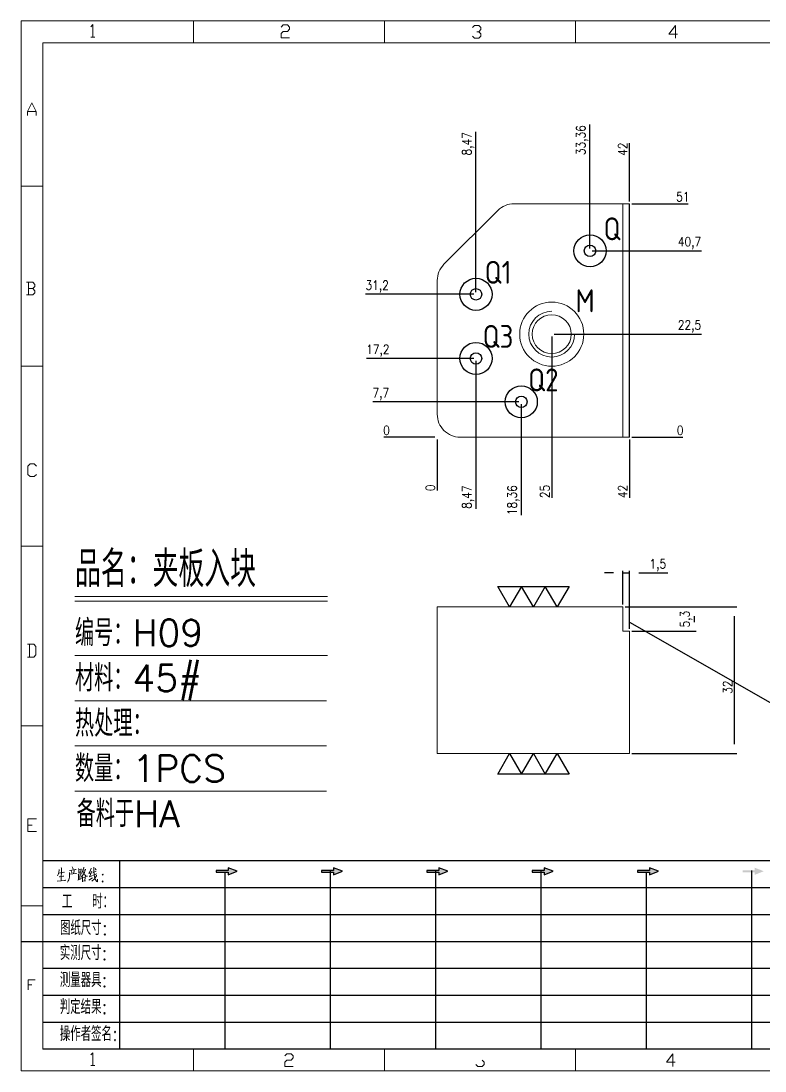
# Model space of a CAD drawing. Header units: millimetres. Extents: x 88508 to 142116, y -5268 to 20283.
# Drawn here: x 96826.5 to 96988.9, y 14638.7 to 14868 of the extents above; entities that cross this region are included whole.
import ezdxf
from ezdxf.enums import TextEntityAlignment as Align

# ---------------------------------------------------------------- set-up
doc = ezdxf.new("R2010")
doc.units = ezdxf.units.MM
doc.linetypes.add('DASHED', pattern=[0])
doc.linetypes.add('HIDDEN', pattern=[0])
for name, color, linetype in [('1', 1, 'Continuous'), ('DIM', 4, 'Continuous'), ('PH_P', 2, 'Continuous'), ('TEXT', 4, 'Continuous')]:
    doc.layers.add(name, color=color, linetype=linetype)
doc.styles.add('chinesef_fs', font='simplex.shx', dxfattribs={"bigfont": 'gbcbig.shx'})
doc.styles.add('gbenor', font='gbenor.shx', dxfattribs={"bigfont": 'gbcbig.shx'})
doc.styles.add('GBENOR_', font='gbenor.shx', dxfattribs={"bigfont": 'gbcbig'})
doc.styles.get("Standard").update_dxf_attribs({"font": 'txt.shx', "width": 0.85, "bigfont": 'ctxt.shx'})
doc.styles.add('TXT', font='txt.shx', dxfattribs={"width": 0.8, "bigfont": 'ctxt.shx'})
doc.dimstyles.new('T-2-WX', dxfattribs={"dimtxt": 2, "dimasz": 2, "dimexe": 0.5, "dimexo": 0.5, "dimgap": 0.5, "dimtad": 1, "dimtxsty": 'Standard', "dimblk": 'OPEN30', "dimcen": 0, "dimazin": 3, "dimtfac": 1, "dimtmove": 0, "dimatfit": 3, "dimldrblk": 'OPEN30', "dimlwd": -1, "dimlwe": -1})

# ---------------------------------------------------------------- blocks, each defined once
blk = doc.blocks.new('U40')
for points in [[(351.8, 337.7), (351.8, 333.2), (367, 339.3), (351.8, 345.3), (351.8, 340.8), (331.2, 340.8), (331.2, 337.7)], [(545.7, 339.3), (530.6, 345.3), (530.6, 340.8), (509.9, 340.8), (509.9, 337.7), (530.6, 337.7), (530.6, 333.2)], [(724.5, 339.3), (709.3, 345.3), (709.3, 340.8), (688.7, 340.8), (688.7, 337.7), (709.3, 337.7), (709.3, 333.2)], [(903.3, 339.3), (888.1, 345.3), (888.1, 340.8), (867.5, 340.8), (867.5, 337.7), (888.1, 337.7), (888.1, 333.2)], [(1082.1, 339.3), (1066.9, 345.3), (1066.9, 340.8), (1046.3, 340.8), (1046.3, 337.7), (1066.9, 337.7), (1066.9, 333.2)], [(1245.7, 337.7), (1245.7, 333.2), (1260.9, 339.3), (1245.7, 345.3), (1245.7, 340.8), (1225.1, 340.8), (1225.1, 337.7)]]:
    blk.add_hatch(color=3).paths.add_polyline_path(points)
at = {"color": 254, "lineweight": 18}
for p, q in [((0, 1783.5), (0, 0)), ((0, 1783.5), (2530.2, 1783.5)), ((941.1, 1783.5), (941.1, 1746.5)), ((37, 37), (37, 1746.5)), ((37, 1746.5), (2493.2, 1746.5)), ((0, 1502.7), (37, 1502.7)), ((0, 1197.2), (37, 1197.2)), ((0, 891.7), (37, 891.7)), ((0, 586.3), (37, 586.3)), ((0, 280.8), (37, 280.8)), ((37, 37), (2493.2, 37)), ((941.1, 0), (941.1, 37)), ((0, 0), (2530.2, 0))]:
    blk.add_line(p, q, dxfattribs=at)
at = {"color": 254, "linetype": 'Continuous', "lineweight": 18}
for p, q in [((293.1, 1783.5), (293.1, 1746.5)), ((617.1, 1783.5), (617.1, 1746.5)), ((293.1, 0), (293.1, 37)), ((617.1, 0), (617.1, 37))]:
    blk.add_line(p, q, dxfattribs=at)
for p, q in [((38, 357.6), (1598.2, 357.6)), ((38, 311.8), (1598.2, 311.8)), ((37.1, 266), (1598.2, 266)), ((0.1, 220.2), (1598.2, 220.2)), ((37.1, 174.4), (1598.2, 174.4)), ((37.1, 128.6), (1598.2, 128.6)), ((37.1, 82.8), (1598.2, 82.8))]:
    blk.add_line(p, q)
at = {"color": 254}
for p, q in [((167.8, 37), (167.8, 357.6)), ((525.5, 37), (525.5, 340.8)), ((704.3, 37), (704.3, 340.8)), ((883.1, 37), (883.1, 340.8)), ((1240.6, 37), (1240.6, 340.8)), ((346.7, 37), (346.7, 337.9)), ((1061.9, 37), (1061.9, 337.7)), ((1598.2, 37), (38, 37))]:
    blk.add_line(p, q, dxfattribs=at)
at = {"color": 92, "lineweight": 18}
for points in [[(118.3, 1773.7), (121.9, 1777.3), (121.9, 1755.8)], [(441.4, 1773.1), (445, 1776.7), (452.2, 1776.7), (455.8, 1773.1), (455.8, 1769.5), (452.2, 1765.9), (445, 1765.9), (441.4, 1762.3), (441.4, 1755.1), (455.8, 1755.1)], [(766.4, 1772.4), (770, 1776), (777.2, 1776), (780.8, 1772.4), (780.8, 1768.8), (777.2, 1765.2), (773.6, 1765.2)], [(1114.4, 1761.4), (1100, 1761.4), (1110.8, 1775.8), (1110.8, 1754.2)], [(118.3, 1755.8), (125.5, 1755.8)], [(777.2, 1765.2), (780.8, 1761.6), (780.8, 1758), (777.2, 1754.4), (770, 1754.4), (766.4, 1758)], [(11.1, 1622.8), (11.1, 1630), (18.3, 1644.4), (25.5, 1630), (25.5, 1622.8)], [(11.1, 1630), (25.5, 1630)], [(20, 1329), (23.6, 1332.6), (23.6, 1336.2), (20, 1339.8), (9.2, 1339.8)], [(12.8, 1339.8), (12.8, 1318.2)], [(9.2, 1318.2), (20, 1318.2), (23.6, 1321.8), (23.6, 1325.4), (20, 1329), (12.8, 1329)], [(26.1, 1013.2), (22.5, 1009.6), (15.3, 1009.6), (11.7, 1013.2), (11.7, 1027.6), (15.3, 1031.2), (22.5, 1031.2), (26.1, 1027.6)], [(11, 703.2), (21.8, 703.2), (25.4, 706.8), (25.4, 721.2), (21.8, 724.8), (11, 724.8)], [(14.6, 724.8), (14.6, 703.2)], [(26.1, 407), (11.7, 407), (11.7, 428.6), (26.1, 428.6)], [(11.7, 417.8), (18.9, 417.8)], [(12.3, 137.7), (12.3, 155), (23.8, 155)], [(12.3, 146.4), (18.1, 146.4)], [(118.3, 27.4), (121.9, 31), (121.9, 9.4)], [(447.9, 25.7), (451.5, 29.3), (458.7, 29.3), (462.3, 25.7), (462.3, 22.1), (458.7, 18.5), (451.5, 18.5), (447.9, 14.9), (447.9, 7.7), (462.3, 7.7)], [(782.7, 18.5), (786.3, 14.9), (786.3, 11.3), (782.7, 7.7), (775.5, 7.7), (771.9, 11.3)], [(1110.3, 14.9), (1095.9, 14.9), (1106.7, 29.3), (1106.7, 7.7)], [(118.3, 9.4), (125.5, 9.4)]]:
    blk.add_lwpolyline(points, dxfattribs=at)
at = {"color": 92, "lineweight": 0}
for points in [[(65, 342.2), (64.8, 341), (64.1, 337.9), (63.6, 335.7), (62.8, 333.5), (62.1, 331.4)], [(68.4, 345.9), (68.7, 344.4), (68.1, 322.9)], [(82.6, 340.8), (93.7, 342.2), (93.3, 342.4), (92.4, 342)], [(86.1, 336.1), (86, 337.5), (85.3, 339.8)], [(86.7, 346.7), (87.9, 344.6), (88.3, 343)], [(90.3, 341), (90.4, 339.6), (89.1, 335.3)], [(97.8, 344), (98.1, 342.6), (98.1, 340.8), (98.1, 337.9), (98.1, 336.3), (98.2, 337.7), (102.1, 338.3), (101.8, 338.3), (102.1, 343.6), (102.1, 343.2), (102.1, 342.8), (98.2, 342.2)], [(105.5, 341.2), (105.9, 341), (109.6, 341.8), (109.3, 342.6), (108.5, 339.6), (107.6, 337.3), (106.9, 335.9), (105.9, 334.3), (104.3, 332), (103.1, 330.4), (101.9, 329.4)], [(106.6, 346.5), (106.5, 345.2), (105.1, 341.2), (104.2, 338.9), (103.1, 336.3), (102.6, 335.5)], [(104.9, 339.1), (105.3, 338.7), (107, 335.7), (108.6, 333.3), (109.9, 331.2), (110.3, 330.8), (112.6, 330.8), (110.2, 331.2), (109, 332.6)], [(119.3, 344.8), (119.1, 343.8), (116.8, 338.5), (115.4, 335.5), (119.3, 336.3)], [(120.3, 339.4), (118.1, 333.5), (116.4, 330), (116.1, 329.8), (120.5, 331.4)], [(121.7, 336.7), (127.7, 339.6)], [(123.4, 346.5), (123.5, 345.4), (123.5, 340.8), (123.8, 337.3), (124, 335.3), (124.2, 333.1), (124.5, 331), (124.8, 329), (125.2, 327.4), (125.9, 325.7), (126.9, 323.9), (127.9, 322.7), (128.9, 321.7), (129.6, 321.3), (129.9, 326.1), (129.4, 321.5)], [(127.7, 341.6), (127.2, 342.4), (125.7, 344.2)], [(61.4, 322.3), (68.2, 322.9), (75.3, 323.7), (74.9, 323.9), (73.8, 323.5)], [(63.8, 335.9), (73.4, 337.5), (73.1, 337.7), (72.5, 337.3)], [(64.5, 329.6), (64.8, 329.6), (65.1, 329.6), (72.5, 331), (71.9, 331), (70.9, 330.8)], [(82.6, 335.1), (82.6, 331.8), (82.3, 329), (81.9, 326.8), (81.2, 324.9), (80.3, 323.1), (79.6, 321.9), (78.8, 320.9)], [(93.3, 335.5), (94.1, 335.7), (94.3, 335.5), (82.6, 334.3), (82.6, 335.1), (82.2, 336.9)], [(96.5, 323.9), (102.8, 327.2)], [(97.2, 334.3), (97.5, 333.5), (97.7, 324.7)], [(100.2, 337.9), (100.1, 325.9)], [(100.2, 332.6), (102.4, 333.1)], [(104.2, 330), (104.5, 329), (104.5, 321.1), (104.3, 322.1), (104.5, 322.7), (109.2, 323.1), (108.6, 323.1), (109, 329.2), (109, 330), (109.3, 329.4), (108.6, 329.4), (104.6, 328.8)], [(115.3, 324.3), (121.5, 328.2)], [(128.2, 332.4), (128.1, 331.6), (126.9, 329.6), (125.8, 328), (124.5, 326.3), (123, 324.7), (121.4, 323.3), (120.1, 322.3)], [(121.4, 332.2), (128.8, 335.1)]]:
    blk.add_lwpolyline(points, dxfattribs=at)
for points in [[(367, 339.3), (351.8, 345.3), (351.8, 340.8), (331.2, 340.8), (331.2, 337.7), (351.8, 337.7), (351.8, 333.2), (367, 339.3)], [(545.7, 339.3), (530.6, 345.3), (530.6, 340.8), (509.9, 340.8), (509.9, 337.7), (530.6, 337.7), (530.6, 333.2), (545.7, 339.3)], [(724.5, 339.3), (709.3, 345.3), (709.3, 340.8), (688.7, 340.8), (688.7, 337.7), (709.3, 337.7), (709.3, 333.2), (724.5, 339.3)], [(903.3, 339.3), (888.1, 345.3), (888.1, 340.8), (867.5, 340.8), (867.5, 337.7), (888.1, 337.7), (888.1, 333.2), (903.3, 339.3)], [(1082.1, 339.3), (1066.9, 345.3), (1066.9, 340.8), (1046.3, 340.8), (1046.3, 337.7), (1066.9, 337.7), (1066.9, 333.2), (1082.1, 339.3)]]:
    blk.add_lwpolyline(points)
for points in [[(138.7, 332.4), (139.4, 333.5), (138.7, 334.5), (138, 333.5)], [(138.7, 320.9), (139.4, 321.9), (138.7, 322.9), (138, 321.9)]]:
    blk.add_lwpolyline(points, close=True, dxfattribs=at)
at = {"color": 3, "style": 'chinesef_fs'}
for s, p in [('工  时：', (69.5, 275.7)), ('图纸尺寸:', (66.2, 230.9)), ('实测尺寸:', (65.9, 188.4)), ('测量器具:', (65.9, 142.6)), ('判定结果:', (65.9, 96.8)), ('操作者签名:', (65.9, 51))]:
    blk.add_text(s, height=24.57, dxfattribs=at).set_placement(p)
at = {"lineweight": 18, "style": 'GBENOR_'}
blk.add_attdef('文档路径', (2126, 386.9), '', height=17.8, dxfattribs=at)
at = {"lineweight": 20, "style": 'TXT'}
for tag, height, p in [('18-**-**', 16.3, (1866.6, 256.2)), ('客户名称', 16.1, (1741.1, 134, 0)), ('料厚:', 16.1, (1741.3, 93.2, 0))]:
    blk.add_attdef(tag, text='', height=height, dxfattribs=at).set_placement(p, align=Align.MIDDLE)
for tag, p, height in [('88888', (1850.9, 207.5), 14.9), ('材质:', (1691.2, 168, 0), 16.1), ('核准', (1869.4, 127.5, 0), 16.1), ('设计', (1868.8, 88.3, 0), 16.1), ('绘图', (1868.2, 49.1, 0), 16.1)]:
    blk.add_attdef(tag, p, '', height=height, dxfattribs=at)
for tag, p, height, width in [('3', (2234.7, 206.9), 15.8, 0.7), ('4', (2234.7, 167.4), 15.8, 0.7), ('核准日期', (2041.1, 124.2, 0), 16.1, 0.68), ('设计日期', (2041.1, 84.5, 0), 16.1, 0.68), ('1', (2251.9, 85.9), 14.6, 0.7), ('绘图日期', (2040.9, 46.4, 0), 16.1, 0.68), ('2', (2235, 49.2), 14.6, 0.7)]:
    blk.add_attdef(tag, p, '', height=height, dxfattribs=dict(at, width=width))
blk = doc.blocks.new('*D8865')
at = {"layer": 'Defpoints', "color": 0}
for p in [(96957.89, 14740.03), (96982.28, 14740.03), (96959.39, 14708.03)]:
    blk.add_point(p, dxfattribs=at)
at = {"layer": 'DIM', "color": 0}
for p, q in [((96958.39, 14740.03), (96982.78, 14740.03)), ((96982.28, 14710.03), (96982.28, 14738.03)), ((96959.89, 14708.03), (96982.78, 14708.03))]:
    blk.add_line(p, q, dxfattribs=at)
at = {"layer": 'DIM', "color": 0, "insert": (96980.78, 14722.53), "char_height": 2, "attachment_point": 5, "rotation": 90}
blk.add_mtext('32', dxfattribs=at)
blk = doc.blocks.new('_Open30')
blk = doc.blocks.new('*D8868')
at = {"layer": 'Defpoints', "color": 0}
for p in [(96917.39, 14777.12), (96959.39, 14777.12), (96969.39, 14777.12)]:
    blk.add_point(p, dxfattribs=at)
at = {"layer": 'DIM', "color": 0}
blk.add_line((96959.89, 14777.12), (96971.02, 14777.12), dxfattribs=at)
at = {"layer": 'DIM', "color": 0, "insert": (96970.45, 14778.62), "char_height": 2, "attachment_point": 5}
blk.add_mtext('0', dxfattribs=at)
blk = doc.blocks.new('*D8869')
at = {"layer": 'Defpoints', "color": 0}
for p in [(96942.39, 14799.62), (96969.39, 14799.62), (96917.39, 14777.12)]:
    blk.add_point(p, dxfattribs=at)
at = {"layer": 'DIM', "color": 0}
for p, q in [((96942.89, 14799.62), (96961.39, 14799.62)), ((96961.39, 14799.62), (96965.39, 14799.62)), ((96965.39, 14799.62), (96975.07, 14799.62))]:
    blk.add_line(p, q, dxfattribs=at)
at = {"layer": 'DIM', "color": 0, "insert": (96972.48, 14801.31), "char_height": 2, "attachment_point": 5}
blk.add_mtext('22,5', dxfattribs=at)
blk = doc.blocks.new('*D8870')
at = {"layer": 'Defpoints', "color": 0}
for p in [(96950.74, 14817.82), (96969.39, 14817.82), (96917.39, 14777.12)]:
    blk.add_point(p, dxfattribs=at)
at = {"layer": 'DIM', "color": 0}
for p, q in [((96951.24, 14817.82), (96961.39, 14817.82)), ((96961.39, 14817.82), (96965.39, 14817.82)), ((96965.39, 14817.82), (96975.07, 14817.82))]:
    blk.add_line(p, q, dxfattribs=at)
at = {"layer": 'DIM', "color": 0, "insert": (96972.48, 14819.51), "char_height": 2, "attachment_point": 5}
blk.add_mtext('40,7', dxfattribs=at)
blk = doc.blocks.new('*D8871')
at = {"layer": 'Defpoints', "color": 0}
for p in [(96959.39, 14828.12), (96969.39, 14828.12), (96917.39, 14777.12)]:
    blk.add_point(p, dxfattribs=at)
at = {"layer": 'DIM', "color": 0}
for p, q in [((96959.89, 14828.12), (96963.39, 14828.12)), ((96963.39, 14828.12), (96965.39, 14828.12)), ((96965.39, 14828.12), (96972.15, 14828.12))]:
    blk.add_line(p, q, dxfattribs=at)
at = {"layer": 'DIM', "color": 0, "insert": (96971.02, 14829.62), "char_height": 2, "attachment_point": 5}
blk.add_mtext('51', dxfattribs=at)
blk = doc.blocks.new('*D8872')
at = {"layer": 'Defpoints', "color": 0}
for p in [(96907.39, 14777.12), (96917.39, 14777.12), (96917.39, 14777.12)]:
    blk.add_point(p, dxfattribs=at)
at = {"layer": 'DIM', "color": 0}
blk.add_line((96916.89, 14777.12), (96905.75, 14777.12), dxfattribs=at)
at = {"layer": 'DIM', "color": 0, "insert": (96906.32, 14778.62), "char_height": 2, "attachment_point": 5}
blk.add_mtext('0', dxfattribs=at)
blk = doc.blocks.new('*D8873')
at = {"layer": 'Defpoints', "color": 0}
for p in [(96907.39, 14784.82), (96935.74, 14784.82), (96917.39, 14777.12)]:
    blk.add_point(p, dxfattribs=at)
at = {"layer": 'DIM', "color": 0}
for p, q in [((96911.39, 14784.82), (96903.33, 14784.82)), ((96915.39, 14784.82), (96911.39, 14784.82)), ((96935.24, 14784.82), (96915.39, 14784.82))]:
    blk.add_line(p, q, dxfattribs=at)
at = {"layer": 'DIM', "color": 0, "insert": (96905.11, 14786.51), "char_height": 2, "attachment_point": 5}
blk.add_mtext('7,7', dxfattribs=at)
blk = doc.blocks.new('*D8874')
at = {"layer": 'Defpoints', "color": 0}
for p in [(96907.39, 14794.32), (96925.85, 14794.32), (96917.39, 14777.12)]:
    blk.add_point(p, dxfattribs=at)
at = {"layer": 'DIM', "color": 0}
for p, q in [((96911.39, 14794.32), (96901.95, 14794.32)), ((96915.39, 14794.32), (96911.39, 14794.32)), ((96925.35, 14794.32), (96915.39, 14794.32))]:
    blk.add_line(p, q, dxfattribs=at)
at = {"layer": 'DIM', "color": 0, "insert": (96904.42, 14796.01), "char_height": 2, "attachment_point": 5}
blk.add_mtext('17,2', dxfattribs=at)
blk = doc.blocks.new('*D8875')
at = {"layer": 'Defpoints', "color": 0}
for p in [(96907.39, 14808.32), (96925.85, 14808.32), (96917.39, 14777.12)]:
    blk.add_point(p, dxfattribs=at)
at = {"layer": 'DIM', "color": 0}
for p, q in [((96911.39, 14808.32), (96901.71, 14808.32)), ((96915.39, 14808.32), (96911.39, 14808.32)), ((96925.35, 14808.32), (96915.39, 14808.32))]:
    blk.add_line(p, q, dxfattribs=at)
at = {"layer": 'DIM', "color": 0, "insert": (96904.3, 14810.01), "char_height": 2, "attachment_point": 5}
blk.add_mtext('31,2', dxfattribs=at)
blk = doc.blocks.new('*D8876')
at = {"layer": 'Defpoints', "color": 0}
for p in [(96917.39, 14777.12), (96959.39, 14777.12), (96959.39, 14767.12)]:
    blk.add_point(p, dxfattribs=at)
at = {"layer": 'DIM', "color": 0}
for p, q in [((96959.39, 14776.62), (96959.39, 14773.12)), ((96959.39, 14773.12), (96959.39, 14771.12)), ((96959.39, 14771.12), (96959.39, 14763.87))]:
    blk.add_line(p, q, dxfattribs=at)
at = {"layer": 'DIM', "color": 0, "insert": (96957.89, 14765.24), "char_height": 2, "attachment_point": 5, "rotation": 90}
blk.add_mtext('42', dxfattribs=at)
blk = doc.blocks.new('*D8877')
at = {"layer": 'Defpoints', "color": 0}
for p in [(96942.39, 14799.62), (96917.39, 14777.12), (96942.39, 14767.12)]:
    blk.add_point(p, dxfattribs=at)
at = {"layer": 'DIM', "color": 0}
for p, q in [((96942.39, 14799.12), (96942.39, 14775.12)), ((96942.39, 14775.12), (96942.39, 14771.12)), ((96942.39, 14771.12), (96942.39, 14763.87))]:
    blk.add_line(p, q, dxfattribs=at)
at = {"layer": 'DIM', "color": 0, "insert": (96940.89, 14765.24), "char_height": 2, "attachment_point": 5, "rotation": 90}
blk.add_mtext('25', dxfattribs=at)
blk = doc.blocks.new('*D8878')
at = {"layer": 'Defpoints', "color": 0}
for p in [(96935.74, 14784.82), (96917.39, 14777.12), (96935.74, 14767.12)]:
    blk.add_point(p, dxfattribs=at)
at = {"layer": 'DIM', "color": 0}
for p, q in [((96935.74, 14784.32), (96935.74, 14775.12)), ((96935.74, 14775.12), (96935.74, 14771.12)), ((96935.74, 14771.12), (96935.74, 14760.06))]:
    blk.add_line(p, q, dxfattribs=at)
at = {"layer": 'DIM', "color": 0, "insert": (96934.05, 14763.34), "char_height": 2, "attachment_point": 5, "rotation": 90}
blk.add_mtext('18,36', dxfattribs=at)
blk = doc.blocks.new('*D8879')
at = {"layer": 'Defpoints', "color": 0}
for p in [(96925.85, 14794.32), (96917.39, 14777.12), (96925.85, 14767.12)]:
    blk.add_point(p, dxfattribs=at)
at = {"layer": 'DIM', "color": 0}
for p, q in [((96925.85, 14793.82), (96925.85, 14775.12)), ((96925.85, 14775.12), (96925.85, 14771.12)), ((96925.85, 14771.12), (96925.85, 14761.44))]:
    blk.add_line(p, q, dxfattribs=at)
at = {"layer": 'DIM', "color": 0, "insert": (96924.16, 14764.03), "char_height": 2, "attachment_point": 5, "rotation": 90}
blk.add_mtext('8,47', dxfattribs=at)
blk = doc.blocks.new('*D8880')
at = {"layer": 'Defpoints', "color": 0}
for p in [(96917.39, 14777.12), (96917.39, 14777.12), (96917.39, 14767.12)]:
    blk.add_point(p, dxfattribs=at)
at = {"layer": 'DIM', "color": 0}
blk.add_line((96917.39, 14776.62), (96917.39, 14765.49), dxfattribs=at)
at = {"layer": 'DIM', "color": 0, "insert": (96915.89, 14766.05), "char_height": 2, "attachment_point": 5, "rotation": 90}
blk.add_mtext('0', dxfattribs=at)
blk = doc.blocks.new('*D8881')
at = {"layer": 'Defpoints', "color": 0}
for p in [(96959.39, 14838.12), (96959.39, 14828.12), (96917.39, 14777.12)]:
    blk.add_point(p, dxfattribs=at)
at = {"layer": 'DIM', "color": 0}
for p, q in [((96959.39, 14834.12), (96959.39, 14841.37)), ((96959.39, 14832.12), (96959.39, 14834.12)), ((96959.39, 14828.62), (96959.39, 14832.12))]:
    blk.add_line(p, q, dxfattribs=at)
at = {"layer": 'DIM', "color": 0, "insert": (96957.89, 14840), "char_height": 2, "attachment_point": 5, "rotation": 90}
blk.add_mtext('42', dxfattribs=at)
blk = doc.blocks.new('*D8882')
at = {"layer": 'Defpoints', "color": 0}
for p in [(96950.74, 14838.12), (96950.74, 14817.82), (96917.39, 14777.12)]:
    blk.add_point(p, dxfattribs=at)
at = {"layer": 'DIM', "color": 0}
for p, q in [((96950.74, 14834.12), (96950.74, 14845.42)), ((96950.74, 14830.12), (96950.74, 14834.12)), ((96950.74, 14818.32), (96950.74, 14830.12))]:
    blk.add_line(p, q, dxfattribs=at)
at = {"layer": 'DIM', "color": 0, "insert": (96949.05, 14842.02), "char_height": 2, "attachment_point": 5, "rotation": 90}
blk.add_mtext('33,36', dxfattribs=at)
blk = doc.blocks.new('*D8883')
at = {"layer": 'Defpoints', "color": 0}
for p in [(96925.85, 14838.12), (96925.85, 14808.32), (96917.39, 14777.12)]:
    blk.add_point(p, dxfattribs=at)
at = {"layer": 'DIM', "color": 0}
for p, q in [((96925.85, 14834.12), (96925.85, 14843.8)), ((96925.85, 14830.12), (96925.85, 14834.12)), ((96925.85, 14808.82), (96925.85, 14830.12))]:
    blk.add_line(p, q, dxfattribs=at)
at = {"layer": 'DIM', "color": 0, "insert": (96924.16, 14841.21), "char_height": 2, "attachment_point": 5, "rotation": 90}
blk.add_mtext('8,47', dxfattribs=at)
blk = doc.blocks.new('*D8962')
at = {"layer": 'Defpoints', "color": 0}
for p in [(96957.89, 14740.03), (96959.39, 14734.73), (96973.45, 14734.73)]:
    blk.add_point(p, dxfattribs=at)
at = {"layer": 'DIM', "color": 0}
for p, q in [((96958.39, 14740.03), (96973.95, 14740.03)), ((96973.45, 14738.03), (96973.45, 14736.73)), ((96959.89, 14734.73), (96973.95, 14734.73))]:
    blk.add_line(p, q, dxfattribs=at)
at = {"layer": 'DIM', "color": 0, "insert": (96971.76, 14737.38), "char_height": 2, "attachment_point": 5, "rotation": 90}
blk.add_mtext('5,3', dxfattribs=at)
blk = doc.blocks.new('*D8963')
at = {"layer": 'Defpoints', "color": 0}
for p in [(96959.39, 14747.45), (96957.89, 14740.03), (96959.39, 14734.73)]:
    blk.add_point(p, dxfattribs=at)
at = {"layer": 'DIM', "color": 0}
for p, q in [((96957.89, 14740.53), (96957.89, 14747.95)), ((96959.39, 14735.23), (96959.39, 14747.95)), ((96955.89, 14747.45), (96953.89, 14747.45)), ((96957.89, 14747.45), (96959.39, 14747.45)), ((96961.39, 14747.45), (96967.71, 14747.45))]:
    blk.add_line(p, q, dxfattribs=at)
at = {"layer": 'DIM', "color": 0, "insert": (96965.55, 14749.14), "char_height": 2, "attachment_point": 5}
blk.add_mtext('1,5', dxfattribs=at)

msp = doc.modelspace()

# ---------------------------------------------------------------- linework, layer by layer
at = {"layer": '1', "color": 8}
msp.add_line((96959.388, 14736.728), (97011.031, 14707.102), dxfattribs=at)
at = {"layer": 'DIM', "color": 4, "linetype": 'Continuous', "lineweight": 13}
for p, q in [((96838.307, 14742.338), (96893.467, 14742.338)), ((96838.307, 14741.322), (96893.467, 14741.322)), ((96838.307, 14729.413), (96893.467, 14729.413)), ((96838.307, 14719.538), (96893.227, 14719.538)), ((96838.307, 14709.662), (96893.227, 14709.662)), ((96838.307, 14699.787), (96893.227, 14699.787))]:
    msp.add_line(p, q, dxfattribs=at)
at = {"layer": 'DIM', "color": 4}
for points in [[(96946.182, 14744.528), (96943.584, 14740.028), (96940.986, 14744.528), (96938.388, 14740.028), (96935.79, 14744.528), (96933.192, 14740.028), (96930.594, 14744.528), (96946.182, 14744.528)], [(96930.594, 14703.528), (96933.192, 14708.028), (96935.79, 14703.528), (96938.388, 14708.028), (96940.986, 14703.528), (96943.584, 14708.028), (96946.182, 14703.528), (96930.594, 14703.528)]]:
    msp.add_lwpolyline(points, close=True, dxfattribs=at)
at = {"layer": 'PH_P', "lineweight": 15}
msp.add_line((96957.888, 14828.121), (96957.888, 14777.121), dxfattribs=at)
at = {"layer": 'PH_P', "linetype": 'HIDDEN'}
msp.add_line((96959.388, 14777.121), (96959.388, 14828.121), dxfattribs=at)
at = {"layer": 'PH_P', "lineweight": 15}
msp.add_lwpolyline([(96934.175, 14828.121, 0.1989124), (96930.639, 14826.657), (96918.853, 14814.87, 0.1989124), (96917.388, 14811.334), (96917.388, 14782.121, 0.4142136), (96922.388, 14777.121), (96959.388, 14777.121), (96959.388, 14828.121)], format="xyb", close=True, dxfattribs=at)
at = {"layer": 'PH_P', "color": 2, "linetype": 'Continuous', "lineweight": 15}
msp.add_lwpolyline([(96957.888, 14734.728), (96959.388, 14734.728), (96959.388, 14708.028), (96917.388, 14708.028), (96917.388, 14740.028), (96957.888, 14740.028)], close=True, dxfattribs=at)
at = {"layer": 'PH_P'}
for centre in [(96950.743, 14817.821), (96925.853, 14808.321), (96925.853, 14794.321), (96935.743, 14784.821)]:
    msp.add_circle(centre, 3.5, dxfattribs=at)
at = {"layer": 'PH_P', "color": 1}
for centre in [(96950.743, 14817.821), (96925.853, 14808.321), (96925.853, 14794.321), (96935.743, 14784.821)]:
    msp.add_circle(centre, 1.25, dxfattribs=at)
at = {"layer": 'PH_P', "linetype": 'DASHED', "lineweight": 18, "ltscale": 2}
msp.add_circle((96942.388, 14799.621), 7, dxfattribs=at)
at = {"layer": 'PH_P', "lineweight": 18}
msp.add_circle((96942.388, 14799.621), 4.25, dxfattribs=at)
msp.add_arc((96942.388, 14799.621), 5, 90, 0, dxfattribs=at)

# ---------------------------------------------------------------- block references
at = {"ltscale": 3, "xscale": 0.1286023526423836, "yscale": 0.1286023526408614, "zscale": 0.1286023526410949}
msp.add_blockref('U40', (96826.521, 14638.662), dxfattribs=at)

# ---------------------------------------------------------------- texts
at = {"layer": 'DIM', "color": 3, "linetype": 'Continuous', "lineweight": 13, "style": 'chinesef_fs'}
for s, height, p in [('品名：夹板入块', 7.8423, (96838.307, 14744.371)), ('编号：H09', 5.8091, (96838.307, 14731.446)), ('材料：45#', 5.8091, (96838.307, 14721.571)), ('热处理：', 5.8091, (96838.307, 14711.695)), ('数量：1PCS', 5.8091, (96838.307, 14701.82)), ('备料于HA', 5.8091, (96838.66, 14691.945))]:
    msp.add_text(s, height=height, dxfattribs=at).set_placement(p)
at = {"layer": 'TEXT', "style": 'gbenor'}
for s, p in [('Q', (96955.551, 14822.629)), ('Q1', (96930.661, 14813.129)), ('M', (96949.671, 14806.904)), ('Q3', (96930.661, 14799.129)), ('Q2', (96940.551, 14789.629))]:
    msp.add_text(s, height=5, dxfattribs=at).set_placement(p, align=Align.MIDDLE_CENTER)

# ---------------------------------------------------------------- dimensions: what is measured, and where the dimension line sits
at = {"layer": 'DIM'}
for feature_location, offset, dtype, origin, picture, middle in [((96950.743105689, 14817.821120917), (-0.00000001, 20.30000001), 1, (96917.388105679, 14777.121120907), '*D8882', (96949.052629489, 14842.021120927)), ((96925.85310569, 14808.32112092), (-0.00000001, 29.80000001), 1, (96917.38810568, 14777.12112091), '*D8883', (96924.16262949, 14841.21159712)), ((96959.388, 14828.121), (0, 10), 1, (96917.388, 14777.121), '*D8881', (96957.888, 14839.997)), ((96959.388, 14828.121), (10, 0), 0, (96917.388, 14777.121), '*D8871', (96971.021, 14829.621)), ((96950.743, 14817.821), (18.645, 0), 0, (96917.388, 14777.121), '*D8870', (96972.479, 14819.512)), ((96925.853, 14808.321), (-18.465, 0), 0, (96917.388, 14777.121), '*D8875', (96904.298, 14810.012)), ((96942.388, 14799.621), (27, 0), 0, (96917.388, 14777.121), '*D8869', (96972.479, 14801.312)), ((96942.388, 14799.621), (0, -32.5), 1, (96917.388, 14777.121), '*D8877', (96940.888, 14765.245)), ((96925.853, 14794.321), (-18.465, 0), 0, (96917.388, 14777.121), '*D8874', (96904.419, 14796.012)), ((96925.85310569, 14794.32112092), (-0.00000001, -27.20000001), 1, (96917.38810568, 14777.12112091), '*D8879', (96924.16262949, 14764.03064472)), ((96935.743, 14784.821), (-28.355, 0), 0, (96917.388, 14777.121), '*D8873', (96905.107, 14786.512)), ((96935.743105689, 14784.821120917), (-0.00000001, -17.70000001), 1, (96917.388105679, 14777.121120907), '*D8878', (96934.052629489, 14763.342549479)), ((96917.388105679, 14777.121120907), (-10, 0), 0, (96917.388105679, 14777.121120907), '*D8872', (96906.321439012, 14778.621120907)), ((96959.388105689, 14777.121120907), (10, 0), 0, (96917.388105679, 14777.121120907), '*D8868', (96970.454772356, 14778.621120907)), ((96917.388105679, 14777.121120907), (0, -10), 1, (96917.388105679, 14777.121120907), '*D8880', (96915.888105679, 14766.054454241)), ((96959.388, 14777.121), (0, -10), 1, (96917.388, 14777.121), '*D8876', (96957.888, 14765.245))]:
    dim = msp.add_ordinate_dim(feature_location=feature_location, offset=offset, dtype=dtype, origin=origin, dimstyle='T-2-WX', dxfattribs=at)
    dim.commit()
    dim.dimension.update_dxf_attribs({"geometry": picture, "text_midpoint": middle})
at = {"layer": 'DIM', "color": 2}
dim = msp.add_linear_dim(base=(96959.388, 14747.454), p1=(96957.888, 14740.028), p2=(96959.388, 14734.728), dimstyle='T-2-WX', dxfattribs=at)
dim.commit()
dim.dimension.update_dxf_attribs({"geometry": '*D8963', "text_midpoint": (96965.548, 14749.144)})
dim = msp.add_linear_dim(base=(96982.285, 14740.028), p1=(96959.388, 14708.028), p2=(96957.888, 14740.028), angle=90, dimstyle='T-2-WX', dxfattribs=at)
dim.commit()
dim.dimension.update_dxf_attribs({"geometry": '*D8865', "text_midpoint": (96982.285, 14722.528), "dimtype": 160})
dim = msp.add_linear_dim(base=(96973.454, 14734.728), p1=(96957.888, 14740.028), p2=(96959.388, 14734.728), angle=90, dimstyle='T-2-WX', dxfattribs=at)
dim.commit()
dim.dimension.update_dxf_attribs({"geometry": '*D8962', "text_midpoint": (96971.764, 14737.378)})

doc.saveas('drawing.dxf')
